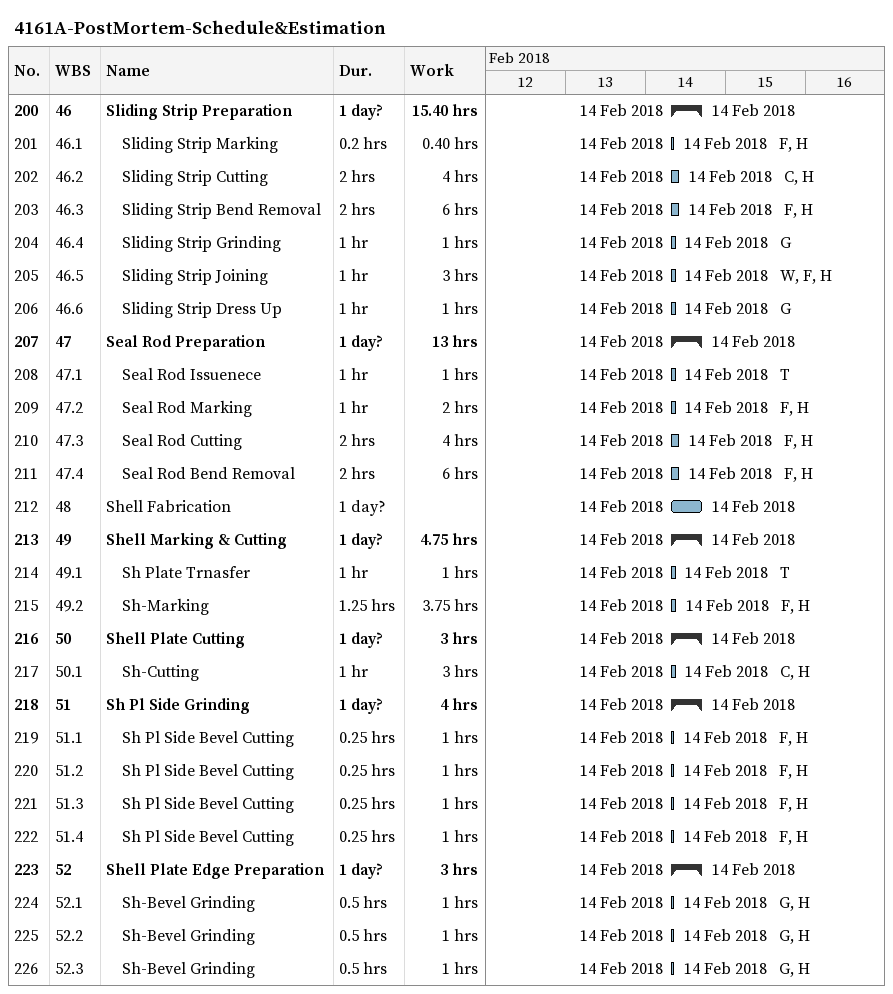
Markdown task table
4161A-PostMortem-Schedule&Estimation

| ID | WBS | Task | Duration | Start | Finish | Resources | Work (h) |
|---|---|---|---|---|---|---|---|
| 200 | 46 | **Sliding Strip Preparation** | 1d? | 2018-02-14 | 2018-02-14 |  | 15.40 |
| 201 | 46.1 | Sliding Strip Marking | 0.2h | 2018-02-14 | 2018-02-14 | F, H | 0.40 |
| 202 | 46.2 | Sliding Strip Cutting | 2h | 2018-02-14 | 2018-02-14 | C, H | 4 |
| 203 | 46.3 | Sliding Strip Bend Removal | 2h | 2018-02-14 | 2018-02-14 | F, H | 6 |
| 204 | 46.4 | Sliding Strip Grinding | 1h | 2018-02-14 | 2018-02-14 | G | 1 |
| 205 | 46.5 | Sliding Strip Joining | 1h | 2018-02-14 | 2018-02-14 | W, F, H | 3 |
| 206 | 46.6 | Sliding Strip Dress Up | 1h | 2018-02-14 | 2018-02-14 | G | 1 |
| 207 | 47 | **Seal Rod Preparation** | 1d? | 2018-02-14 | 2018-02-14 |  | 13 |
| 208 | 47.1 | Seal Rod Issuenece | 1h | 2018-02-14 | 2018-02-14 | T | 1 |
| 209 | 47.2 | Seal Rod Marking | 1h | 2018-02-14 | 2018-02-14 | F, H | 2 |
| 210 | 47.3 | Seal Rod Cutting | 2h | 2018-02-14 | 2018-02-14 | F, H | 4 |
| 211 | 47.4 | Seal Rod Bend Removal | 2h | 2018-02-14 | 2018-02-14 | F, H | 6 |
| 212 | 48 | Shell Fabrication | 1d? | 2018-02-14 | 2018-02-14 |  |  |
| 213 | 49 | **Shell Marking & Cutting** | 1d? | 2018-02-14 | 2018-02-14 |  | 4.75 |
| 214 | 49.1 | Sh Plate Trnasfer | 1h | 2018-02-14 | 2018-02-14 | T | 1 |
| 215 | 49.2 | Sh-Marking | 1.25h | 2018-02-14 | 2018-02-14 | F, H | 3.75 |
| 216 | 50 | **Shell Plate Cutting** | 1d? | 2018-02-14 | 2018-02-14 |  | 3 |
| 217 | 50.1 | Sh-Cutting | 1h | 2018-02-14 | 2018-02-14 | C, H | 3 |
| 218 | 51 | **Sh Pl Side Grinding** | 1d? | 2018-02-14 | 2018-02-14 |  | 4 |
| 219 | 51.1 | Sh Pl Side Bevel Cutting | 0.25h | 2018-02-14 | 2018-02-14 | F, H | 1 |
| 220 | 51.2 | Sh Pl Side Bevel Cutting | 0.25h | 2018-02-14 | 2018-02-14 | F, H | 1 |
| 221 | 51.3 | Sh Pl Side Bevel Cutting | 0.25h | 2018-02-14 | 2018-02-14 | F, H | 1 |
| 222 | 51.4 | Sh Pl Side Bevel Cutting | 0.25h | 2018-02-14 | 2018-02-14 | F, H | 1 |
| 223 | 52 | **Shell Plate Edge Preparation** | 1d? | 2018-02-14 | 2018-02-14 |  | 3 |
| 224 | 52.1 | Sh-Bevel Grinding | 0.5h | 2018-02-14 | 2018-02-14 | G, H | 1 |
| 225 | 52.2 | Sh-Bevel Grinding | 0.5h | 2018-02-14 | 2018-02-14 | G, H | 1 |
| 226 | 52.3 | Sh-Bevel Grinding | 0.5h | 2018-02-14 | 2018-02-14 | G, H | 1 |
